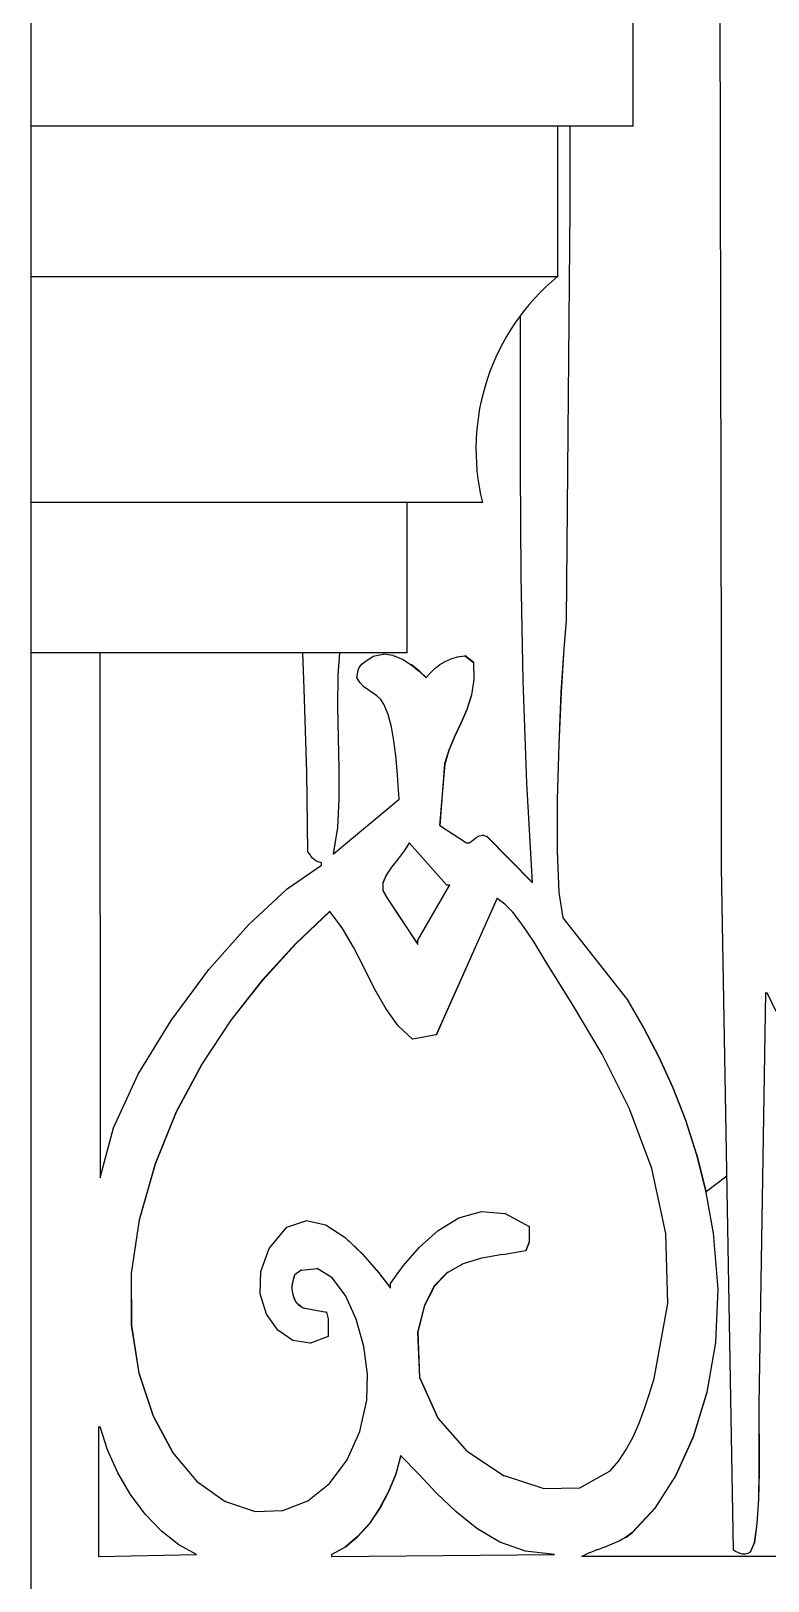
# Model space of a CAD drawing. Header units: inches. Extents: x 3672 to 10975, y -27382 to -746.
# Drawn here: x 4381.78 to 4386.68, y -26883.76 to -26873.46 of the extents above; entities that cross this region are included whole.
import ezdxf

# ---------------------------------------------------------------- set-up
doc = ezdxf.new("R2010")
doc.units = ezdxf.units.IN
doc.header["$LTSCALE"] = 17
doc.header["$MEASUREMENT"] = 0
doc.layers.add('25 BOT BAR', color=12, linetype='Continuous', lineweight=25)

msp = doc.modelspace()

# ---------------------------------------------------------------- linework, layer by layer
for p, q in [((4381.784, -26886.596), (4381.784, -26862.596)), ((4386.372, -26877.718), (4386.361, -26872.565)), ((4385.363, -26874.096), (4385.363, -26874.643)), ((4385.365, -26874.643), (4385.365, -26874.096)), ((4385.363, -26874.643), (4385.34, -26877.381)), ((4385.342, -26877.381), (4385.365, -26874.643)), ((4385.365, -26874.643), (4385.363, -26874.643)), ((4385.035, -26875.665), (4385.036, -26875.355)), ((4385.036, -26876.374), (4385.035, -26875.665)), ((4385.041, -26877.081), (4385.036, -26876.374)), ((4385.054, -26877.779), (4385.041, -26877.081)), ((4385.34, -26877.381), (4385.323, -26877.568)), ((4385.326, -26877.568), (4385.342, -26877.381)), ((4385.342, -26877.381), (4385.34, -26877.381)), ((4382.241, -26877.596), (4382.244, -26881.085)), ((4382.246, -26881.076), (4382.244, -26877.596)), ((4383.598, -26877.834), (4383.59, -26877.596)), ((4383.833, -26877.596), (4383.822, -26877.744)), ((4383.824, -26877.744), (4383.835, -26877.596)), ((4383.994, -26877.659), (4384.058, -26877.618)), ((4384.058, -26877.618), (4384.123, -26877.604)), ((4384.125, -26877.604), (4384.123, -26877.604)), ((4384.123, -26877.604), (4384.124, -26877.604)), ((4384.125, -26877.604), (4384.124, -26877.604)), ((4384.188, -26877.613), (4384.125, -26877.604)), ((4384.19, -26877.613), (4384.188, -26877.613)), ((4384.19, -26877.613), (4384.251, -26877.638)), ((4384.253, -26877.638), (4384.251, -26877.638)), ((4384.253, -26877.638), (4384.31, -26877.675)), ((4384.5, -26877.673), (4384.536, -26877.652)), ((4384.536, -26877.652), (4384.575, -26877.634)), ((4384.575, -26877.634), (4384.618, -26877.622)), ((4384.618, -26877.622), (4384.667, -26877.615)), ((4384.667, -26877.615), (4384.723, -26877.659)), ((4384.669, -26877.615), (4384.667, -26877.615)), ((4384.725, -26877.659), (4384.669, -26877.615)), ((4385.323, -26877.568), (4385.305, -26877.856)), ((4385.308, -26877.856), (4385.326, -26877.568)), ((4385.326, -26877.568), (4385.323, -26877.568)), ((4383.822, -26877.744), (4383.82, -26877.952)), ((4383.824, -26877.744), (4383.822, -26877.744)), ((4383.822, -26877.952), (4383.824, -26877.744)), ((4383.949, -26877.762), (4383.953, -26877.738)), ((4383.953, -26877.738), (4383.956, -26877.719)), ((4383.956, -26877.719), (4383.96, -26877.704)), ((4383.96, -26877.704), (4383.965, -26877.692)), ((4383.965, -26877.692), (4383.972, -26877.682)), ((4383.972, -26877.682), (4383.981, -26877.671)), ((4383.981, -26877.671), (4383.994, -26877.659)), ((4384.312, -26877.675), (4384.31, -26877.675)), ((4384.31, -26877.675), (4384.363, -26877.718)), ((4384.365, -26877.718), (4384.312, -26877.675)), ((4384.365, -26877.718), (4384.363, -26877.718)), ((4384.363, -26877.718), (4384.409, -26877.762)), ((4384.41, -26877.76), (4384.365, -26877.718)), ((4384.41, -26877.76), (4384.437, -26877.729)), ((4384.437, -26877.729), (4384.467, -26877.699)), ((4384.467, -26877.699), (4384.5, -26877.673)), ((4384.723, -26877.659), (4384.727, -26877.772)), ((4384.725, -26877.659), (4384.723, -26877.659)), ((4384.729, -26877.772), (4384.725, -26877.659)), ((4386.372, -26879.02), (4386.372, -26877.718)), ((4383.616, -26878.388), (4383.598, -26877.834)), ((4383.971, -26877.795), (4383.949, -26877.762)), ((4383.996, -26877.821), (4383.971, -26877.795)), ((4384.024, -26877.842), (4383.996, -26877.821)), ((4384.053, -26877.861), (4384.024, -26877.842)), ((4384.409, -26877.762), (4384.41, -26877.76)), ((4384.727, -26877.772), (4384.71, -26877.875)), ((4384.712, -26877.875), (4384.729, -26877.772)), ((4384.729, -26877.772), (4384.727, -26877.772)), ((4385.078, -26878.461), (4385.054, -26877.779)), ((4385.305, -26877.856), (4385.29, -26878.204)), ((4385.292, -26878.204), (4385.308, -26877.856)), ((4385.308, -26877.856), (4385.305, -26877.856)), ((4383.82, -26877.952), (4383.825, -26878.161)), ((4383.822, -26877.952), (4383.82, -26877.952)), ((4383.827, -26878.161), (4383.822, -26877.952)), ((4384.081, -26877.882), (4384.053, -26877.861)), ((4384.107, -26877.906), (4384.081, -26877.882)), ((4384.128, -26877.937), (4384.107, -26877.906)), ((4384.156, -26878.004), (4384.128, -26877.937)), ((4384.71, -26877.875), (4384.679, -26877.971)), ((4384.681, -26877.971), (4384.712, -26877.875)), ((4384.712, -26877.875), (4384.71, -26877.875)), ((4384.178, -26878.086), (4384.156, -26878.004)), ((4384.639, -26878.063), (4384.597, -26878.152)), ((4384.6, -26878.152), (4384.641, -26878.063)), ((4384.679, -26877.971), (4384.639, -26878.063)), ((4384.641, -26878.063), (4384.639, -26878.063)), ((4384.641, -26878.063), (4384.681, -26877.971)), ((4384.681, -26877.971), (4384.679, -26877.971)), ((4383.827, -26878.161), (4383.825, -26878.161)), ((4383.825, -26878.161), (4383.83, -26878.367)), ((4383.832, -26878.367), (4383.827, -26878.161)), ((4384.195, -26878.179), (4384.178, -26878.086)), ((4384.597, -26878.152), (4384.56, -26878.241)), ((4384.562, -26878.241), (4384.6, -26878.152)), ((4384.6, -26878.152), (4384.597, -26878.152)), ((4384.208, -26878.277), (4384.195, -26878.179)), ((4384.56, -26878.241), (4384.532, -26878.332)), ((4384.535, -26878.332), (4384.562, -26878.241)), ((4384.562, -26878.241), (4384.56, -26878.241)), ((4385.29, -26878.204), (4385.28, -26878.57)), ((4385.282, -26878.57), (4385.292, -26878.204)), ((4385.292, -26878.204), (4385.29, -26878.204)), ((4383.832, -26878.367), (4383.83, -26878.367)), ((4383.83, -26878.367), (4383.83, -26878.567)), ((4383.832, -26878.567), (4383.832, -26878.367)), ((4384.217, -26878.378), (4384.208, -26878.277)), ((4384.532, -26878.332), (4384.499, -26878.742)), ((4384.501, -26878.742), (4384.535, -26878.332)), ((4384.535, -26878.332), (4384.532, -26878.332)), ((4383.624, -26878.918), (4383.616, -26878.388)), ((4384.224, -26878.475), (4384.217, -26878.378)), ((4384.229, -26878.567), (4384.224, -26878.475)), ((4385.116, -26879.121), (4385.078, -26878.461)), ((4383.794, -26878.931), (4384.229, -26878.567)), ((4383.83, -26878.567), (4383.819, -26878.757)), ((4383.822, -26878.757), (4383.832, -26878.567)), ((4383.832, -26878.567), (4383.83, -26878.567)), ((4385.28, -26878.57), (4385.279, -26878.912)), ((4385.282, -26878.57), (4385.28, -26878.57)), ((4385.281, -26878.912), (4385.282, -26878.57)), ((4383.819, -26878.757), (4383.792, -26878.933)), ((4383.794, -26878.931), (4383.822, -26878.757)), ((4383.822, -26878.757), (4383.819, -26878.757)), ((4384.501, -26878.742), (4384.499, -26878.742)), ((4384.501, -26878.742), (4384.678, -26878.859)), ((4384.297, -26878.859), (4384.264, -26878.912)), ((4384.266, -26878.912), (4384.298, -26878.861)), ((4384.298, -26878.861), (4384.297, -26878.859)), ((4384.544, -26879.138), (4384.298, -26878.861)), ((4384.678, -26878.859), (4384.694, -26878.858)), ((4384.694, -26878.858), (4384.709, -26878.849)), ((4384.709, -26878.849), (4384.725, -26878.835)), ((4384.725, -26878.835), (4384.742, -26878.822)), ((4384.742, -26878.822), (4384.762, -26878.811)), ((4384.762, -26878.811), (4384.785, -26878.808)), ((4384.787, -26878.808), (4384.785, -26878.808)), ((4384.787, -26878.808), (4384.813, -26878.816)), ((4384.815, -26878.816), (4384.813, -26878.816)), ((4384.813, -26878.816), (4385.116, -26879.123)), ((4385.116, -26879.121), (4384.815, -26878.816)), ((4383.636, -26878.934), (4383.624, -26878.918)), ((4383.646, -26878.948), (4383.636, -26878.934)), ((4383.655, -26878.959), (4383.646, -26878.948)), ((4383.665, -26878.968), (4383.655, -26878.959)), ((4383.677, -26878.977), (4383.665, -26878.968)), ((4383.692, -26878.984), (4383.677, -26878.977)), ((4383.713, -26878.991), (4383.692, -26878.984)), ((4383.792, -26878.933), (4383.794, -26878.931)), ((4384.223, -26878.965), (4384.18, -26879.019)), ((4384.182, -26879.019), (4384.225, -26878.965)), ((4384.264, -26878.912), (4384.223, -26878.965)), ((4384.225, -26878.965), (4384.223, -26878.965)), ((4384.225, -26878.965), (4384.266, -26878.912)), ((4384.266, -26878.912), (4384.264, -26878.912)), ((4385.281, -26878.912), (4385.279, -26878.912)), ((4385.279, -26878.912), (4385.29, -26879.188)), ((4385.292, -26879.188), (4385.281, -26878.912)), ((4383.485, -26879.163), (4383.713, -26879.006)), ((4383.713, -26879.006), (4383.713, -26878.991)), ((4384.144, -26879.072), (4384.122, -26879.124)), ((4384.124, -26879.124), (4384.146, -26879.072)), ((4384.18, -26879.019), (4384.144, -26879.072)), ((4384.146, -26879.072), (4384.144, -26879.072)), ((4384.146, -26879.072), (4384.182, -26879.019)), ((4384.182, -26879.019), (4384.18, -26879.019)), ((4386.451, -26883.559), (4386.372, -26879.02)), ((4383.229, -26879.402), (4383.485, -26879.163)), ((4384.124, -26879.124), (4384.122, -26879.124)), ((4384.122, -26879.124), (4384.122, -26879.175)), ((4384.124, -26879.175), (4384.122, -26879.175)), ((4384.122, -26879.175), (4384.151, -26879.225)), ((4384.124, -26879.175), (4384.124, -26879.124)), ((4384.153, -26879.225), (4384.124, -26879.175)), ((4384.353, -26879.504), (4384.566, -26879.138)), ((4384.544, -26879.138), (4384.566, -26879.138)), ((4385.116, -26879.123), (4385.116, -26879.121)), ((4385.292, -26879.188), (4385.29, -26879.188)), ((4385.29, -26879.188), (4385.318, -26879.357)), ((4385.32, -26879.357), (4385.292, -26879.188)), ((4384.153, -26879.225), (4384.151, -26879.225)), ((4384.151, -26879.225), (4384.353, -26879.533)), ((4384.353, -26879.53), (4384.153, -26879.225)), ((4384.88, -26879.225), (4384.476, -26880.133)), ((4384.478, -26880.133), (4384.882, -26879.227)), ((4384.882, -26879.227), (4384.88, -26879.225)), ((4384.933, -26879.266), (4384.882, -26879.227)), ((4384.985, -26879.319), (4384.933, -26879.266)), ((4382.965, -26879.7), (4383.229, -26879.402)), ((4383.769, -26879.313), (4383.542, -26879.529)), ((4383.544, -26879.529), (4383.77, -26879.314)), ((4383.77, -26879.314), (4383.769, -26879.313)), ((4383.852, -26879.423), (4383.77, -26879.314)), ((4385.034, -26879.382), (4384.985, -26879.319)), ((4385.081, -26879.449), (4385.034, -26879.382)), ((4385.32, -26879.357), (4385.318, -26879.357)), ((4385.318, -26879.357), (4385.744, -26879.899)), ((4385.746, -26879.899), (4385.32, -26879.357)), ((4383.927, -26879.551), (4383.852, -26879.423)), ((4384.353, -26879.53), (4384.353, -26879.504)), ((4385.126, -26879.519), (4385.081, -26879.449)), ((4383.542, -26879.529), (4383.32, -26879.77)), ((4383.323, -26879.77), (4383.544, -26879.529)), ((4383.544, -26879.529), (4383.542, -26879.529)), ((4383.997, -26879.689), (4383.927, -26879.551)), ((4384.353, -26879.533), (4384.353, -26879.53)), ((4385.206, -26879.65), (4385.126, -26879.519)), ((4382.714, -26880.039), (4382.965, -26879.7)), ((4384.067, -26879.828), (4383.997, -26879.689)), ((4385.385, -26879.938), (4385.206, -26879.65)), ((4383.32, -26879.77), (4383.111, -26880.036)), ((4383.113, -26880.036), (4383.323, -26879.77)), ((4383.323, -26879.77), (4383.32, -26879.77)), ((4384.141, -26879.96), (4384.067, -26879.828)), ((4385.746, -26879.899), (4385.744, -26879.899)), ((4385.744, -26879.899), (4385.854, -26880.087)), ((4385.856, -26880.087), (4385.746, -26879.899)), ((4386.664, -26879.855), (4386.619, -26882.592)), ((4386.621, -26882.592), (4386.666, -26879.855)), ((4386.666, -26879.855), (4386.664, -26879.855)), ((4386.666, -26879.855), (4386.675, -26879.855)), ((4386.735, -26879.98), (4386.675, -26879.855)), ((4384.224, -26880.074), (4384.141, -26879.96)), ((4385.578, -26880.263), (4385.385, -26879.938)), ((4382.496, -26880.396), (4382.714, -26880.039)), ((4383.111, -26880.036), (4382.918, -26880.328)), ((4382.92, -26880.328), (4383.113, -26880.036)), ((4383.113, -26880.036), (4383.111, -26880.036)), ((4384.319, -26880.162), (4384.224, -26880.074)), ((4385.856, -26880.087), (4385.854, -26880.087)), ((4385.854, -26880.087), (4385.956, -26880.282)), ((4385.958, -26880.282), (4385.856, -26880.087)), ((4384.321, -26880.162), (4384.319, -26880.162)), ((4384.476, -26880.133), (4384.321, -26880.162)), ((4384.478, -26880.133), (4384.476, -26880.133)), ((4382.918, -26880.328), (4382.749, -26880.646)), ((4382.751, -26880.646), (4382.92, -26880.328)), ((4382.92, -26880.328), (4382.918, -26880.328)), ((4385.76, -26880.625), (4385.578, -26880.263)), ((4385.956, -26880.282), (4386.049, -26880.486)), ((4385.958, -26880.282), (4385.956, -26880.282)), ((4386.051, -26880.486), (4385.958, -26880.282)), ((4382.332, -26880.752), (4382.496, -26880.396)), ((4386.051, -26880.486), (4386.049, -26880.486)), ((4386.049, -26880.486), (4386.133, -26880.701)), ((4386.135, -26880.701), (4386.051, -26880.486)), ((4385.909, -26881.023), (4385.76, -26880.625)), ((4382.749, -26880.646), (4382.608, -26880.991)), ((4382.61, -26880.991), (4382.751, -26880.646)), ((4382.751, -26880.646), (4382.749, -26880.646)), ((4386.133, -26880.701), (4386.206, -26880.932)), ((4386.135, -26880.701), (4386.133, -26880.701)), ((4386.208, -26880.932), (4386.135, -26880.701)), ((4382.246, -26881.076), (4382.332, -26880.752)), ((4386.208, -26880.932), (4386.206, -26880.932)), ((4386.206, -26880.932), (4386.268, -26881.181)), ((4386.208, -26880.932), (4386.27, -26881.181)), ((4382.608, -26880.991), (4382.502, -26881.363)), ((4382.504, -26881.363), (4382.61, -26880.991)), ((4382.61, -26880.991), (4382.608, -26880.991)), ((4386.001, -26881.455), (4385.909, -26881.023)), ((4382.244, -26881.085), (4382.246, -26881.076)), ((4386.269, -26881.176), (4386.408, -26881.072)), ((4386.27, -26881.181), (4386.268, -26881.181)), ((4386.268, -26881.181), (4386.316, -26881.451)), ((4386.318, -26881.451), (4386.27, -26881.181)), ((4384.489, -26881.435), (4384.627, -26881.351)), ((4384.627, -26881.351), (4384.776, -26881.309)), ((4384.778, -26881.309), (4384.776, -26881.309)), ((4384.778, -26881.309), (4384.932, -26881.322)), ((4384.935, -26881.322), (4384.932, -26881.322)), ((4384.935, -26881.322), (4385.093, -26881.407)), ((4382.502, -26881.363), (4382.449, -26881.721)), ((4382.451, -26881.721), (4382.504, -26881.363)), ((4382.504, -26881.363), (4382.502, -26881.363)), ((4383.366, -26881.553), (4383.483, -26881.413)), ((4383.483, -26881.413), (4383.61, -26881.37)), ((4383.612, -26881.37), (4383.61, -26881.37)), ((4383.612, -26881.37), (4383.612, -26881.37)), ((4383.742, -26881.4), (4383.612, -26881.37)), ((4383.744, -26881.4), (4383.742, -26881.4)), ((4383.744, -26881.4), (4383.87, -26881.482)), ((4384.365, -26881.545), (4384.489, -26881.435)), ((4385.095, -26881.407), (4385.093, -26881.407)), ((4385.093, -26881.407), (4385.093, -26881.509)), ((4385.095, -26881.509), (4385.095, -26881.407)), ((4386.014, -26881.92), (4386.001, -26881.455)), ((4386.318, -26881.451), (4386.316, -26881.451)), ((4386.316, -26881.451), (4386.347, -26881.824)), ((4386.349, -26881.824), (4386.318, -26881.451)), ((4383.31, -26881.706), (4383.366, -26881.553)), ((4383.872, -26881.482), (4383.87, -26881.482)), ((4383.87, -26881.482), (4383.989, -26881.594)), ((4383.991, -26881.594), (4383.872, -26881.482)), ((4384.259, -26881.667), (4384.365, -26881.545)), ((4385.093, -26881.509), (4385.071, -26881.568)), ((4385.073, -26881.568), (4385.095, -26881.509)), ((4385.095, -26881.509), (4385.093, -26881.509)), ((4383.991, -26881.594), (4383.989, -26881.594)), ((4383.989, -26881.594), (4384.092, -26881.713)), ((4384.095, -26881.713), (4383.991, -26881.594)), ((4384.173, -26881.787), (4384.259, -26881.667)), ((4384.552, -26881.714), (4384.654, -26881.656)), ((4384.656, -26881.656), (4384.654, -26881.656)), ((4384.777, -26881.619), (4384.656, -26881.656)), ((4384.779, -26881.619), (4384.777, -26881.619)), ((4384.916, -26881.593), (4384.779, -26881.619)), ((4384.918, -26881.593), (4384.916, -26881.593)), ((4384.918, -26881.593), (4385.071, -26881.568)), ((4385.073, -26881.568), (4385.071, -26881.568)), ((4382.451, -26881.721), (4382.449, -26881.721)), ((4382.449, -26881.721), (4382.45, -26882.064)), ((4382.453, -26882.064), (4382.451, -26881.721)), ((4383.307, -26881.856), (4383.31, -26881.706)), ((4383.524, -26881.769), (4383.52, -26881.786)), ((4383.522, -26881.786), (4383.526, -26881.769)), ((4383.529, -26881.75), (4383.524, -26881.769)), ((4383.526, -26881.769), (4383.524, -26881.769)), ((4383.526, -26881.769), (4383.531, -26881.75)), ((4383.534, -26881.729), (4383.529, -26881.75)), ((4383.531, -26881.75), (4383.529, -26881.75)), ((4383.531, -26881.75), (4383.536, -26881.729)), ((4383.536, -26881.729), (4383.534, -26881.729)), ((4383.579, -26881.699), (4383.536, -26881.729)), ((4383.581, -26881.699), (4383.579, -26881.699)), ((4383.581, -26881.699), (4383.686, -26881.687)), ((4383.785, -26881.748), (4383.686, -26881.687)), ((4383.873, -26881.866), (4383.785, -26881.748)), ((4384.092, -26881.713), (4384.173, -26881.817)), ((4384.095, -26881.713), (4384.092, -26881.713)), ((4384.173, -26881.814), (4384.095, -26881.713)), ((4384.549, -26881.714), (4384.463, -26881.802)), ((4384.466, -26881.802), (4384.552, -26881.714)), ((4384.552, -26881.714), (4384.549, -26881.714)), ((4383.348, -26881.99), (4383.307, -26881.856)), ((4383.517, -26881.803), (4383.516, -26881.82)), ((4383.518, -26881.82), (4383.516, -26881.82)), ((4383.516, -26881.82), (4383.518, -26881.839)), ((4383.52, -26881.786), (4383.517, -26881.803)), ((4383.519, -26881.803), (4383.517, -26881.803)), ((4383.518, -26881.82), (4383.519, -26881.803)), ((4383.52, -26881.839), (4383.518, -26881.82)), ((4383.52, -26881.839), (4383.518, -26881.839)), ((4383.518, -26881.839), (4383.523, -26881.86)), ((4383.519, -26881.803), (4383.522, -26881.786)), ((4383.522, -26881.786), (4383.52, -26881.786)), ((4383.525, -26881.86), (4383.52, -26881.839)), ((4383.525, -26881.86), (4383.523, -26881.86)), ((4383.523, -26881.86), (4383.53, -26881.881)), ((4383.532, -26881.881), (4383.525, -26881.86)), ((4383.944, -26882.024), (4383.873, -26881.866)), ((4384.173, -26881.814), (4384.173, -26881.787)), ((4384.173, -26881.817), (4384.173, -26881.814)), ((4384.463, -26881.802), (4384.398, -26881.931)), ((4384.4, -26881.931), (4384.466, -26881.802)), ((4384.466, -26881.802), (4384.463, -26881.802)), ((4386.347, -26881.824), (4386.331, -26882.179)), ((4386.333, -26882.179), (4386.349, -26881.824)), ((4386.349, -26881.824), (4386.347, -26881.824)), ((4383.532, -26881.881), (4383.53, -26881.881)), ((4383.53, -26881.881), (4383.537, -26881.897)), ((4383.539, -26881.897), (4383.532, -26881.881)), ((4383.539, -26881.897), (4383.537, -26881.897)), ((4383.537, -26881.897), (4383.544, -26881.91)), ((4383.546, -26881.91), (4383.539, -26881.897)), ((4383.546, -26881.91), (4383.544, -26881.91)), ((4383.544, -26881.91), (4383.552, -26881.92)), ((4383.554, -26881.92), (4383.546, -26881.91)), ((4383.554, -26881.92), (4383.552, -26881.92)), ((4383.552, -26881.92), (4383.562, -26881.929)), ((4383.564, -26881.929), (4383.554, -26881.92)), ((4383.564, -26881.929), (4383.562, -26881.929)), ((4383.562, -26881.929), (4383.574, -26881.938)), ((4383.577, -26881.938), (4383.564, -26881.929)), ((4383.577, -26881.938), (4383.574, -26881.938)), ((4383.577, -26881.938), (4383.59, -26881.948)), ((4383.592, -26881.948), (4383.59, -26881.948)), ((4383.592, -26881.948), (4383.747, -26881.978)), ((4383.749, -26881.978), (4383.747, -26881.978)), ((4383.747, -26881.978), (4383.758, -26882.021)), ((4383.76, -26882.021), (4383.749, -26881.978)), ((4384.398, -26881.931), (4384.353, -26882.109)), ((4384.355, -26882.109), (4384.4, -26881.931)), ((4384.4, -26881.931), (4384.398, -26881.931)), ((4385.924, -26882.417), (4386.014, -26881.92)), ((4382.453, -26882.064), (4382.45, -26882.064)), ((4382.45, -26882.064), (4382.501, -26882.383)), ((4382.503, -26882.383), (4382.453, -26882.064)), ((4383.423, -26882.097), (4383.348, -26881.99)), ((4383.76, -26882.021), (4383.758, -26882.021)), ((4383.758, -26882.021), (4383.758, -26882.139)), ((4383.76, -26882.139), (4383.76, -26882.021)), ((4383.995, -26882.205), (4383.944, -26882.024)), ((4383.523, -26882.166), (4383.423, -26882.097)), ((4383.638, -26882.183), (4383.523, -26882.166)), ((4383.64, -26882.183), (4383.638, -26882.183)), ((4383.758, -26882.139), (4383.64, -26882.183)), ((4383.76, -26882.139), (4383.758, -26882.139)), ((4384.355, -26882.109), (4384.353, -26882.109)), ((4384.353, -26882.109), (4384.366, -26882.411)), ((4384.368, -26882.411), (4384.355, -26882.109)), ((4386.331, -26882.179), (4386.274, -26882.508)), ((4386.276, -26882.508), (4386.333, -26882.179)), ((4386.333, -26882.179), (4386.331, -26882.179)), ((4384.02, -26882.39), (4383.995, -26882.205)), ((4382.503, -26882.383), (4382.501, -26882.383)), ((4382.501, -26882.383), (4382.595, -26882.668)), ((4382.597, -26882.668), (4382.503, -26882.383)), ((4384.016, -26882.563), (4384.02, -26882.39)), ((4384.368, -26882.411), (4384.366, -26882.411)), ((4384.366, -26882.411), (4384.486, -26882.681)), ((4384.488, -26882.681), (4384.368, -26882.411)), ((4385.893, -26882.518), (4385.924, -26882.417)), ((4383.969, -26882.771), (4384.016, -26882.563)), ((4385.86, -26882.618), (4385.893, -26882.518)), ((4386.274, -26882.508), (4386.183, -26882.805)), ((4386.186, -26882.805), (4386.276, -26882.508)), ((4386.276, -26882.508), (4386.274, -26882.508)), ((4386.619, -26882.592), (4386.62, -26882.707)), ((4386.621, -26882.592), (4386.619, -26882.592)), ((4386.622, -26882.707), (4386.621, -26882.592)), ((4382.595, -26882.668), (4382.725, -26882.912)), ((4382.597, -26882.668), (4382.595, -26882.668)), ((4382.728, -26882.912), (4382.597, -26882.668)), ((4384.488, -26882.681), (4384.486, -26882.681)), ((4384.486, -26882.681), (4384.683, -26882.904)), ((4384.685, -26882.904), (4384.488, -26882.681)), ((4385.824, -26882.714), (4385.86, -26882.618)), ((4382.232, -26882.739), (4382.234, -26882.739)), ((4382.232, -26882.739), (4382.232, -26883.602)), ((4382.234, -26883.602), (4382.234, -26882.739)), ((4382.234, -26882.739), (4382.244, -26882.739)), ((4382.292, -26882.893), (4382.244, -26882.739)), ((4383.885, -26882.959), (4383.969, -26882.771)), ((4385.784, -26882.805), (4385.824, -26882.714)), ((4386.622, -26882.707), (4386.62, -26882.707)), ((4386.62, -26882.707), (4386.621, -26882.863)), ((4386.623, -26882.863), (4386.622, -26882.707)), ((4382.36, -26883.045), (4382.292, -26882.893)), ((4384.685, -26882.904), (4384.683, -26882.904)), ((4384.685, -26882.904), (4384.927, -26883.065)), ((4385.689, -26882.965), (4385.739, -26882.889)), ((4385.739, -26882.889), (4385.784, -26882.805)), ((4386.183, -26882.805), (4386.066, -26883.064)), ((4386.068, -26883.064), (4386.186, -26882.805)), ((4386.186, -26882.805), (4386.183, -26882.805)), ((4386.621, -26882.863), (4386.621, -26883.041)), ((4386.623, -26882.863), (4386.621, -26882.863)), ((4386.623, -26883.041), (4386.623, -26882.863)), ((4382.728, -26882.912), (4382.725, -26882.912)), ((4382.725, -26882.912), (4382.887, -26883.104)), ((4382.889, -26883.104), (4382.728, -26882.912)), ((4383.768, -26883.115), (4383.885, -26882.959)), ((4384.241, -26882.929), (4384.207, -26883.051)), ((4384.209, -26883.051), (4384.242, -26882.931)), ((4384.242, -26882.931), (4384.241, -26882.929)), ((4384.358, -26883.052), (4384.242, -26882.931)), ((4385.632, -26883.032), (4385.689, -26882.965)), ((4382.445, -26883.188), (4382.36, -26883.045)), ((4382.889, -26883.104), (4382.887, -26883.104)), ((4382.889, -26883.104), (4383.074, -26883.236)), ((4384.207, -26883.051), (4384.159, -26883.169)), ((4384.161, -26883.169), (4384.209, -26883.051)), ((4384.209, -26883.051), (4384.207, -26883.051)), ((4384.479, -26883.18), (4384.358, -26883.052)), ((4384.929, -26883.065), (4384.927, -26883.065)), ((4385.186, -26883.15), (4384.929, -26883.065)), ((4385.431, -26883.144), (4385.632, -26883.032)), ((4386.066, -26883.064), (4385.929, -26883.279)), ((4385.931, -26883.279), (4386.068, -26883.064)), ((4386.068, -26883.064), (4386.066, -26883.064)), ((4386.621, -26883.041), (4386.617, -26883.221)), ((4386.619, -26883.221), (4386.623, -26883.041)), ((4386.623, -26883.041), (4386.621, -26883.041)), ((4382.543, -26883.319), (4382.445, -26883.188)), ((4383.624, -26883.231), (4383.768, -26883.115)), ((4384.159, -26883.169), (4384.1, -26883.28)), ((4384.103, -26883.28), (4384.161, -26883.169)), ((4384.161, -26883.169), (4384.159, -26883.169)), ((4384.607, -26883.303), (4384.479, -26883.18)), ((4385.186, -26883.15), (4385.431, -26883.144)), ((4383.076, -26883.236), (4383.074, -26883.236)), ((4383.076, -26883.236), (4383.272, -26883.301)), ((4383.272, -26883.301), (4383.457, -26883.296)), ((4383.457, -26883.296), (4383.624, -26883.231)), ((4384.1, -26883.28), (4384.032, -26883.381)), ((4384.034, -26883.381), (4384.103, -26883.28)), ((4384.103, -26883.28), (4384.1, -26883.28)), ((4384.746, -26883.415), (4384.607, -26883.303)), ((4385.929, -26883.279), (4385.778, -26883.441)), ((4385.78, -26883.441), (4385.931, -26883.279)), ((4385.931, -26883.279), (4385.929, -26883.279)), ((4386.617, -26883.221), (4386.607, -26883.383)), ((4386.609, -26883.383), (4386.619, -26883.221)), ((4386.619, -26883.221), (4386.617, -26883.221)), ((4382.651, -26883.433), (4382.543, -26883.319)), ((4384.032, -26883.381), (4383.954, -26883.468)), ((4383.956, -26883.468), (4384.034, -26883.381)), ((4384.034, -26883.381), (4384.032, -26883.381)), ((4384.899, -26883.505), (4384.746, -26883.415)), ((4386.607, -26883.383), (4386.59, -26883.507)), ((4386.592, -26883.507), (4386.609, -26883.383)), ((4386.609, -26883.383), (4386.607, -26883.383)), ((4382.765, -26883.524), (4382.651, -26883.433)), ((4383.954, -26883.468), (4383.87, -26883.538)), ((4383.872, -26883.538), (4383.956, -26883.468)), ((4383.956, -26883.468), (4383.954, -26883.468)), ((4385.07, -26883.565), (4384.899, -26883.505)), ((4385.642, -26883.52), (4385.596, -26883.538)), ((4385.644, -26883.52), (4385.642, -26883.52)), ((4385.689, -26883.5), (4385.644, -26883.52)), ((4385.691, -26883.5), (4385.689, -26883.5)), ((4385.734, -26883.474), (4385.691, -26883.5)), ((4385.778, -26883.441), (4385.734, -26883.474)), ((4385.736, -26883.474), (4385.734, -26883.474)), ((4385.736, -26883.474), (4385.78, -26883.441)), ((4385.78, -26883.441), (4385.778, -26883.441)), ((4386.59, -26883.507), (4386.563, -26883.573)), ((4386.565, -26883.573), (4386.592, -26883.507)), ((4386.592, -26883.507), (4386.59, -26883.507)), ((4382.232, -26883.602), (4382.234, -26883.602)), ((4382.234, -26883.602), (4382.883, -26883.588)), ((4382.883, -26883.588), (4382.765, -26883.524)), ((4383.783, -26883.588), (4383.781, -26883.588)), ((4383.781, -26883.588), (4383.781, -26883.602)), ((4383.781, -26883.602), (4383.783, -26883.602)), ((4383.87, -26883.538), (4383.783, -26883.588)), ((4383.783, -26883.602), (4383.783, -26883.588)), ((4383.783, -26883.602), (4385.262, -26883.588)), ((4383.872, -26883.538), (4383.87, -26883.538)), ((4385.262, -26883.588), (4385.07, -26883.565)), ((4385.443, -26883.602), (4385.441, -26883.602)), ((4385.493, -26883.577), (4385.443, -26883.602)), ((4387.247, -26883.602), (4385.443, -26883.602)), ((4385.496, -26883.577), (4385.493, -26883.577)), ((4385.544, -26883.556), (4385.496, -26883.577)), ((4385.547, -26883.556), (4385.544, -26883.556)), ((4385.594, -26883.538), (4385.547, -26883.556)), ((4385.596, -26883.538), (4385.594, -26883.538)), ((4386.465, -26883.568), (4386.451, -26883.559)), ((4386.48, -26883.575), (4386.465, -26883.568)), ((4386.495, -26883.581), (4386.48, -26883.575)), ((4386.511, -26883.585), (4386.495, -26883.581)), ((4386.528, -26883.585), (4386.511, -26883.585)), ((4386.53, -26883.585), (4386.528, -26883.585)), ((4386.545, -26883.581), (4386.53, -26883.585)), ((4386.547, -26883.581), (4386.545, -26883.581)), ((4386.563, -26883.573), (4386.547, -26883.581)), ((4386.565, -26883.573), (4386.563, -26883.573))]:
    msp.add_line(p, q)
at = {"layer": '25 BOT BAR'}
for p, q in [((4381.784, -26892.971), (4381.784, -26794.596)), ((4385.784, -26874.096), (4385.784, -26872.596)), ((4385.784, -26874.096), (4381.784, -26874.096)), ((4385.284, -26875.096), (4385.284, -26874.096)), ((4385.284, -26875.096), (4381.784, -26875.096)), ((4384.784, -26876.596), (4381.784, -26876.596)), ((4384.284, -26877.596), (4384.284, -26876.596)), ((4384.284, -26877.596), (4381.784, -26877.596))]:
    msp.add_line(p, q, dxfattribs=at)
msp.add_arc((4386.223, -26876.242), 1.483, 129.3404, 193.7898, dxfattribs=at)

doc.saveas('drawing.dxf')
